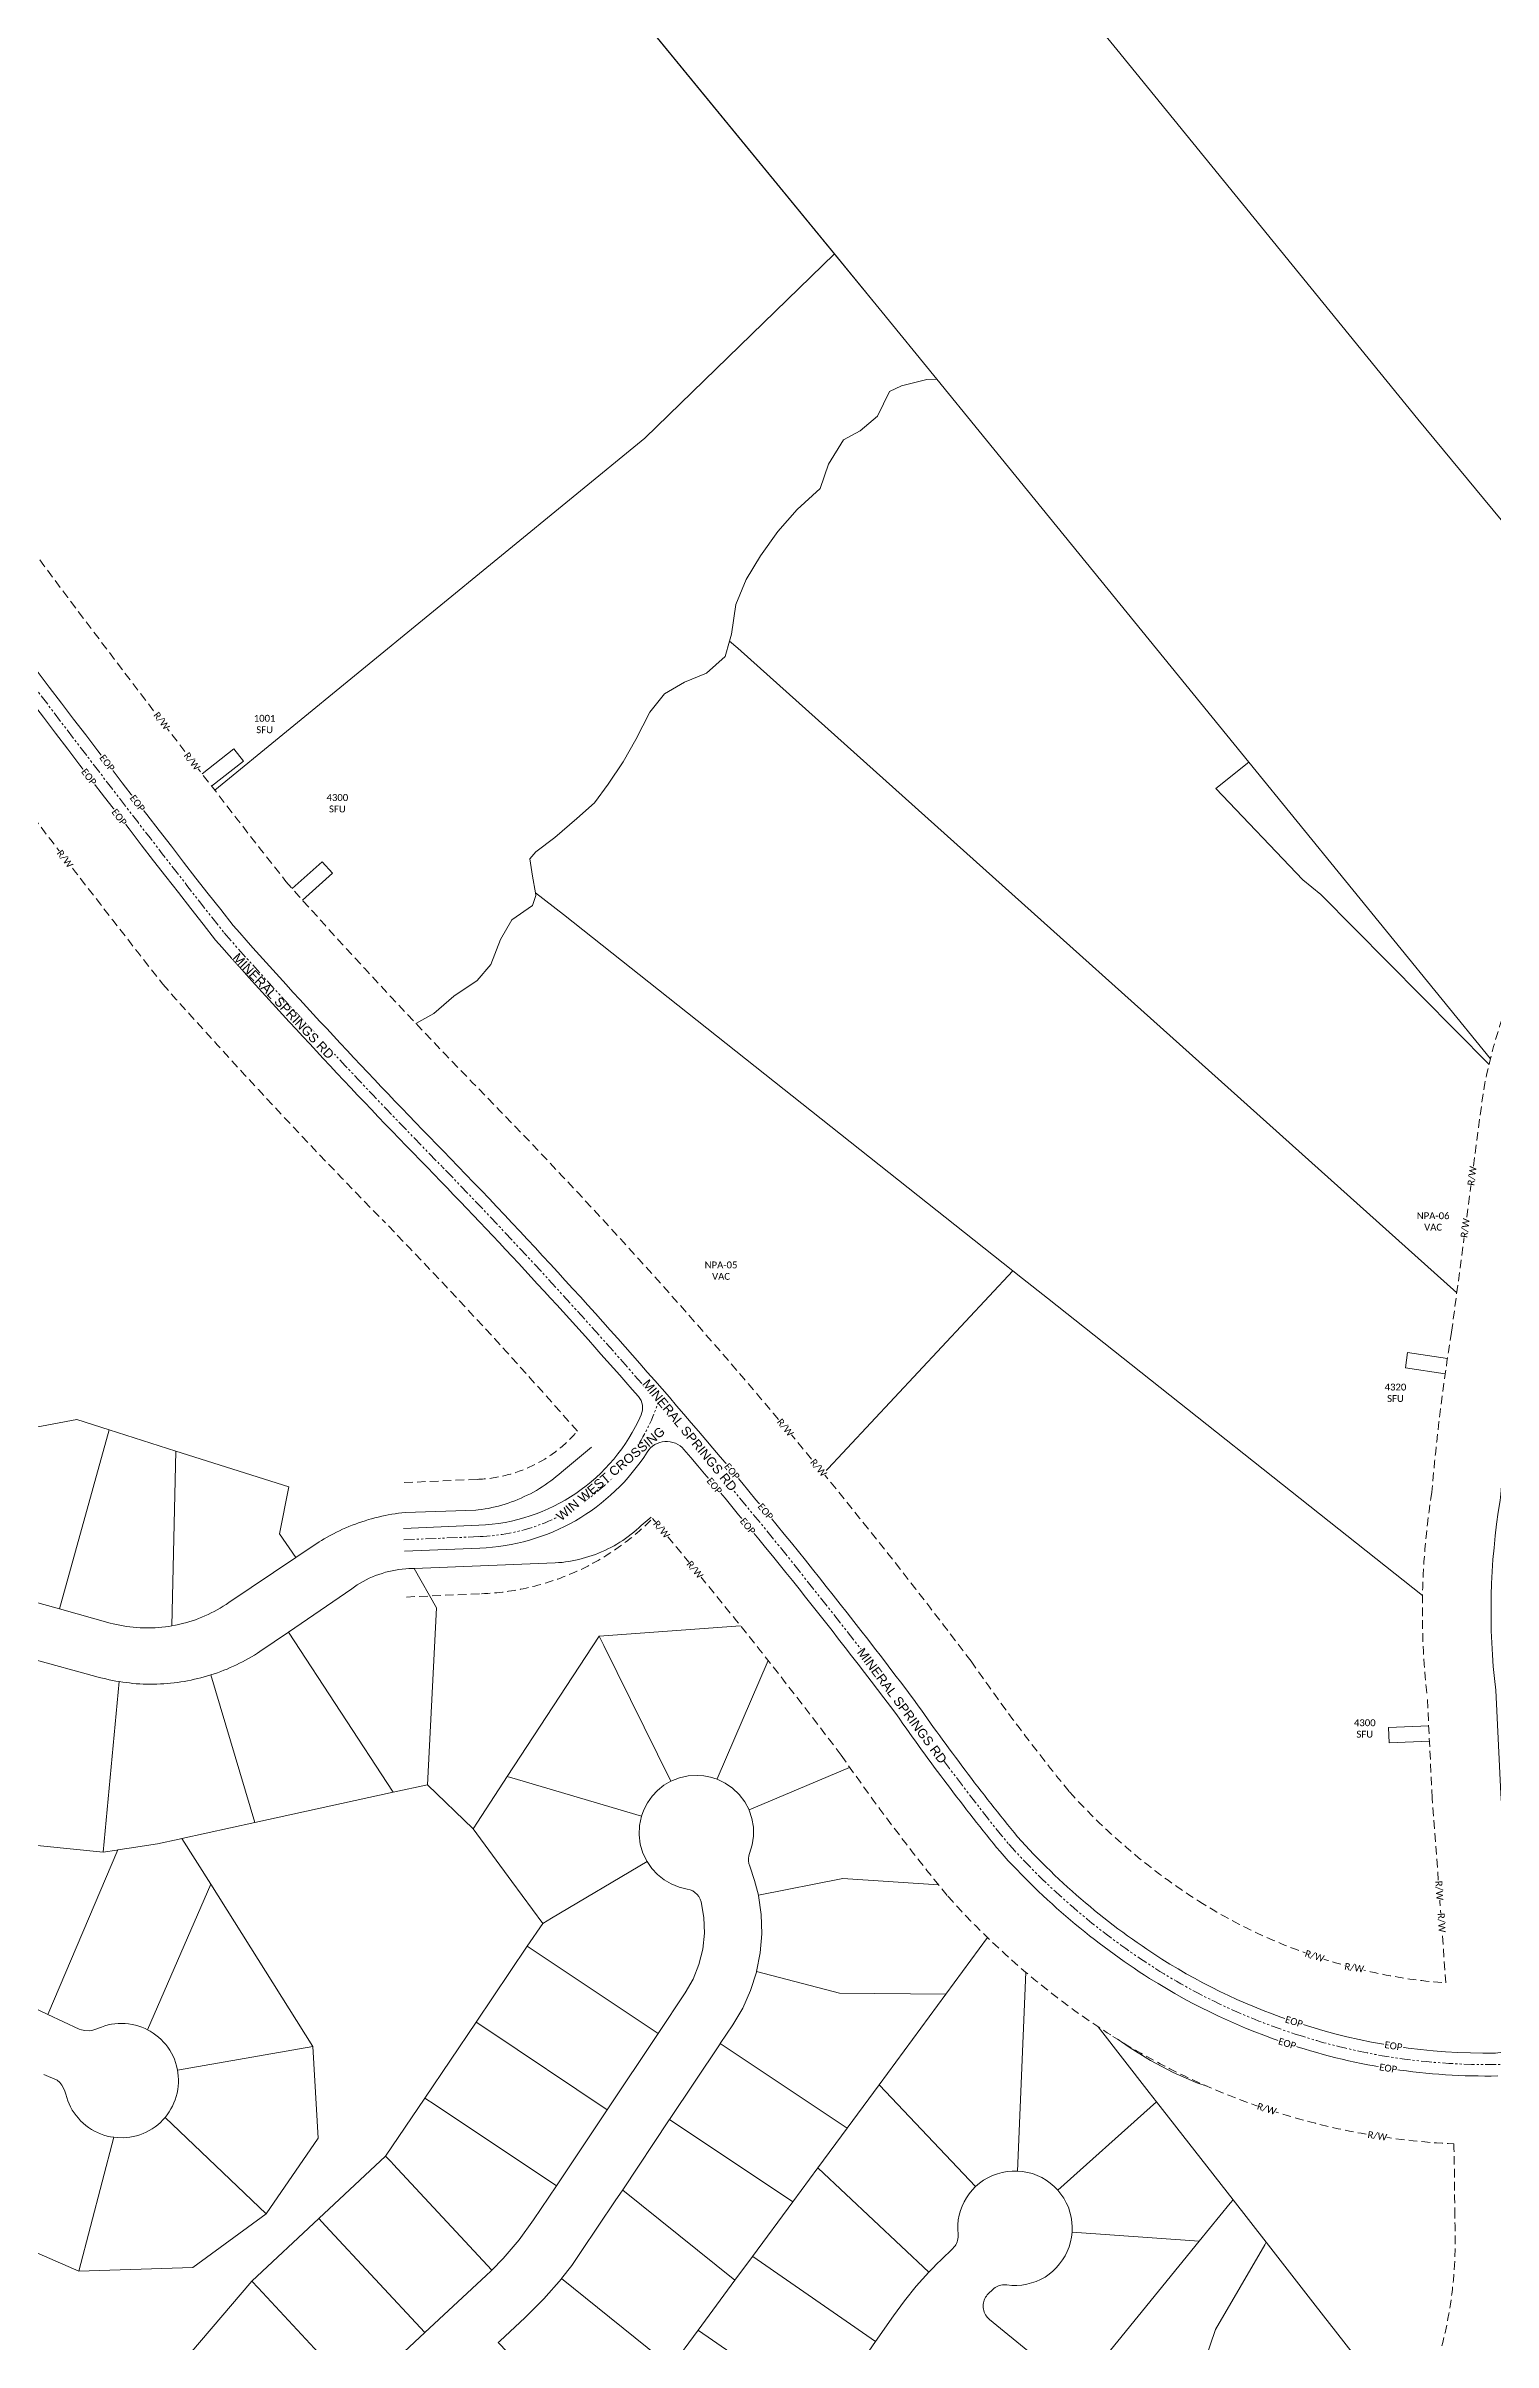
# Model space of a CAD drawing. Header units: inches. Extents: x 2378083 to 2398295, y 1463180 to 1483392.
# Drawn here: x 2388040 to 2389304, y 1470431 to 1472438 of the extents above; entities that cross this region are included whole.
import ezdxf

# ---------------------------------------------------------------- set-up
doc = ezdxf.new("R2010")
doc.units = ezdxf.units.IN
doc.header["$MEASUREMENT"] = 0
doc.linetypes.add('DASHED', pattern=[0.75, 0.5, -0.25])
doc.linetypes.add('PHANTOM2', pattern=[1.25, 0.625, -0.125, 0.125, -0.125, 0.125, -0.125])
for name, color, linetype in [('ADDRESS', 6, 'Continuous'), ('CENTER LINE', 6, 'PHANTOM2'), ('EOP', 6, 'Continuous'), ('LINE LABELS', 7, 'Continuous'), ('sc_greenville', 7, 'Continuous'), ('STREET NAMES', 250, 'Continuous')]:
    doc.layers.add(name, color=color, linetype=linetype)
doc.layers.add('DRIVEWAYS', color=250, linetype='Continuous', lineweight=20)
doc.layers.add('ROW', color=3, linetype='DASHED', lineweight=35)
doc.styles.add('Legend', font='calibri.ttf')
doc.styles.add('PROPOSED', font='calibri.ttf')
doc.styles.get("Standard").update_dxf_attribs({"font": 'arial.ttf'})

msp = doc.modelspace()

# ---------------------------------------------------------------- linework, layer by layer
at = {"layer": 'DRIVEWAYS', "color": 1}
for points in [[(2388184.5, 1471790.9), (2388212.4, 1471812.5), (2388204.1, 1471823.3), (2388176.3, 1471801.6)], [(2388264, 1471691.1), (2388290.2, 1471714.7), (2388281.2, 1471724.8), (2388255, 1471701.3)], [(2389261.9, 1471277.3), (2389227.1, 1471282.5), (2389229.1, 1471295.9), (2389263.9, 1471290.7)], [(2389248.1, 1470956.4), (2389212.9, 1470954.8), (2389212.3, 1470968.4), (2389247.5, 1470969.9)]]:
    msp.add_lwpolyline(points, dxfattribs=at)
at = {"layer": 'EOP', "color": 6, "lineweight": 0}
for points in [[(2385897.1, 1474707, -0.067058), (2386225, 1474648.4, -0.145006), (2386415.1, 1474526.6, -0.064003), (2386507.1, 1474359.3), (2386593.7, 1474139), (2386715.3, 1473803.8), (2386797.8, 1473585.5), (2386835.4, 1473491.7, 0.038953), (2386907.7, 1473358.1, 0.031471), (2386991, 1473242.1), (2387185.9, 1472994), (2387496.3, 1472585.9, -0.013349), (2387849, 1472105.1, 0.009221), (2388188, 1471656.3, 0.012553), (2388378.8, 1471451.6, -0.013085), (2388557.3, 1471257.5, -0.289836), (2388559.7, 1471241.6, -0.288618), (2388418, 1471145.1), (2388352.1, 1471142.3)], [(2387512.2, 1472598, -0.013342), (2387865.3, 1472116.7, 0.009207), (2388203.3, 1471669.1, 0.012528), (2388393.1, 1471465.6, -0.030886), (2388799.1, 1470991.1, 0.019223), (2388888.3, 1470872.9, 0.068341), (2389014.5, 1470766, 0.06316), (2389134.1, 1470710, 0.083594), (2389305.8, 1470683.9, 0.426674), (2389325.4, 1470705.1, 0.00189), (2389324.1, 1470726.2), (2389310.5, 1470910.3), (2389306, 1471000.8, -0.070715), (2389309.9, 1471166.6, -0.019905), (2389326.9, 1471305.1), (2389354.5, 1471514.6, -0.12283), (2389438, 1471696.2, -0.040309), (2389546.7, 1471803.2, -0.016569), (2389776.9, 1472013.1, 0.00686), (2390047.3, 1472253.6, 0.017186), (2390331.1, 1472533, 0.404634)], [(2388353, 1471122.3), (2388418.8, 1471125.1, 0.247173), (2388565, 1471209, -0.505153), (2388597.1, 1471211.2, -0.014745), (2388783, 1470979.3, 0.019234), (2388873.1, 1470859.9, 0.068538), (2389003.8, 1470749.1, 0.063144), (2389127.9, 1470690.9, 0.084415), (2389307.9, 1470663.9, -0.40913)]]:
    msp.add_lwpolyline(points, format="xyb", dxfattribs=at)
at = {"layer": 'ROW', "color": 3, "linetype": 'DASHED', "lineweight": 0, "ltscale": 15}
for points in [[(2384702.9, 1475030.2), (2384818.7, 1474914, 0.092436), (2385087.5, 1474744.3, 0.030019), (2385291.5, 1474672.6, 0.09677), (2385604.1, 1474635.7), (2385742.2, 1474643.3), (2385896.5, 1474646.9, -0.066831), (2386207.5, 1474591, -0.143807), (2386368.1, 1474489.2, -0.063081), (2386451.3, 1474337.3), (2386537.6, 1474117.8), (2386659, 1473783), (2386741.7, 1473564.3), (2386780.1, 1473468.4, 0.039119), (2386857.1, 1473325.9, 0.031256), (2386944.2, 1473204.6), (2387138.4, 1472957.3), (2387448.7, 1472549.3, -0.01337), (2387800.1, 1472070.4, 0.009261), (2388141.9, 1471617.8, 0.012625), (2388335.8, 1471409.8, -0.012462), (2388504, 1471227.2, -0.209885), (2388416.4, 1471185.1), (2388350.4, 1471182.2)], [(2387559.8, 1472634.6, -0.013321), (2387914.3, 1472151.4, 0.009167), (2388249.4, 1471707.5, 0.012454), (2388436.1, 1471507.5, -0.030952), (2388847.8, 1471026.2, 0.019182), (2388933.8, 1470912, 0.067679), (2389046.7, 1470816.6, 0.063219), (2389152.7, 1470767, 0.060718), (2389262.5, 1470745.1), (2389250.6, 1470906.6), (2389246.2, 1470995.8, -0.068927), (2389250.3, 1471174, -0.019441), (2389267.5, 1471313.8), (2389295.2, 1471524, -0.124364), (2389391.9, 1471734.6, -0.040016), (2389506.4, 1471847.8, -0.01644), (2389737.8, 1472058.6, 0.006854), (2390006.7, 1472297.8, 0.016368), (2390274.7, 1472560.7)], [(2388354.7, 1471082.3), (2388420.4, 1471085.2, 0.19128), (2388569.6, 1471150.9, -0.013275), (2388734.4, 1470944.1, 0.01926), (2388827.5, 1470820.9, 0.069071), (2388971.7, 1470698.4, 0.0631), (2389109.3, 1470633.9, 0.067825), (2389269.5, 1470604.5, -0.005761), (2389270.2, 1470541.4, -0.090219), (2389252.9, 1470406.3, -0.04828)]]:
    msp.add_lwpolyline(points, format="xyb", dxfattribs=at)
at = {"layer": 'ROW', "color": 6, "lineweight": 50}
msp.add_circle((2388188.9, 1473286.1), 10106.2, dxfattribs=at)
at = {"layer": 'sc_greenville', "lineweight": 0}
for points in [[(2389301.4, 1471552.4), (2389090.3, 1471811.8), (2388855, 1472100.9), (2388818, 1472146.3), (2388767.7, 1472208), (2388610.8, 1472399.6), (2388291, 1472790.1), (2388351.2, 1472825.9), (2388548.5, 1472956.6), (2388658.7, 1472821.7), (2388975, 1472434.4), (2389238, 1472111.4), (2389477.3, 1471822.3)], [(2389477.3, 1471822.3), (2389238, 1472111.4), (2388975, 1472434.4), (2388658.7, 1472821.7)], [(2387708.1, 1472439), (2388008.5, 1472622.4), (2388112.2, 1472683.9), (2388117.9, 1472687.3), (2388291, 1472790.1), (2388728.5, 1472255.9), (2388563, 1472094.7), (2388187.3, 1471787.3)], [(2388187.3, 1471787.3), (2388563, 1472094.7), (2388728.5, 1472255.9), (2388767.7, 1472208), (2388818, 1472146.3), (2388809.2, 1472146), (2388787, 1472140.6), (2388776.7, 1472135.6), (2388766, 1472113.9), (2388751, 1472101.1), (2388736.5, 1472093.4), (2388723.2, 1472072.1), (2388716, 1472050.9), (2388696, 1472032.6), (2388679.2, 1472013.4), (2388664, 1471992), (2388651.5, 1471971.4), (2388642.5, 1471949.4), (2388638.7, 1471923.6), (2388637, 1471917.6), (2388633.2, 1471904.1), (2388616.7, 1471889.4), (2388597.7, 1471881.5), (2388580.2, 1471871.5), (2388567.2, 1471855.4), (2388555, 1471831.4), (2388544, 1471812.1), (2388531, 1471792.4), (2388519, 1471776.1), (2388503.5, 1471762.5), (2388484.2, 1471745.9), (2388467.7, 1471733.4), (2388462.5, 1471727.4), (2388464.7, 1471712.1), (2388467.3, 1471697.5), (2388467.7, 1471695.1), (2388464.7, 1471686.6), (2388446.8, 1471674), (2388437, 1471656.9), (2388428.5, 1471635), (2388416.5, 1471621), (2388396.2, 1471607.4), (2388378.7, 1471592.1), (2388363, 1471583.5)], [(2389272, 1471348), (2388644.1, 1471911.3), (2388637, 1471917.6), (2388638.7, 1471923.6), (2388642.5, 1471949.4), (2388651.5, 1471971.4), (2388664, 1471992), (2388679.2, 1472013.4), (2388696, 1472032.6), (2388716, 1472050.9), (2388723.2, 1472072.1), (2388736.5, 1472093.4), (2388751, 1472101.1), (2388766, 1472113.9), (2388776.7, 1472135.6), (2388787, 1472140.6), (2388809.2, 1472146), (2388818, 1472146.3), (2388855, 1472100.9), (2389090.3, 1471811.8), (2389061.6, 1471788.7), (2389137.6, 1471709), (2389153.2, 1471696.1), (2389300.2, 1471547.7)], [(2389242.1, 1471083.6), (2388914.5, 1471343.4), (2388892.7, 1471360.6), (2388884.2, 1471367.4), (2388491.8, 1471678.5), (2388467.3, 1471697.5), (2388464.7, 1471712.1), (2388462.5, 1471727.4), (2388467.7, 1471733.4), (2388484.2, 1471745.9), (2388503.5, 1471762.5), (2388519, 1471776.1), (2388531, 1471792.4), (2388544, 1471812.1), (2388555, 1471831.4), (2388567.2, 1471855.4), (2388580.2, 1471871.5), (2388597.7, 1471881.5), (2388616.7, 1471889.4), (2388633.2, 1471904.1), (2388637, 1471917.6), (2388644.1, 1471911.3), (2389272, 1471348)], [(2389300.2, 1471547.7), (2389153.2, 1471696.1), (2389137.6, 1471709), (2389061.6, 1471788.7), (2389090.3, 1471811.8), (2389301.4, 1471552.4)], [(2388363, 1471583.5), (2388378.7, 1471592.1), (2388396.2, 1471607.4), (2388416.5, 1471621), (2388428.5, 1471635), (2388437, 1471656.9), (2388446.8, 1471674), (2388464.7, 1471686.6), (2388467.7, 1471695.1), (2388467.3, 1471697.5), (2388491.8, 1471678.5), (2388884.2, 1471367.4), (2388719, 1471190.1)], [(2388719, 1471190.1), (2388884.2, 1471367.4), (2388892.7, 1471360.6), (2388914.5, 1471343.4), (2389242.1, 1471083.6)], [(2388516.2, 1471213.2), (2388490.1, 1471191.4), (2388487.8, 1471189.4), (2388485.5, 1471187.5), (2388483.2, 1471185.6), (2388480.8, 1471183.8), (2388478.3, 1471182), (2388475.9, 1471180.3), (2388473.4, 1471178.7), (2388470.8, 1471177.1), (2388468.3, 1471175.5), (2388465.7, 1471174), (2388463, 1471172.6), (2388460.3, 1471171.3), (2388457.6, 1471170), (2388454.9, 1471168.7), (2388452.1, 1471167.5), (2388449.4, 1471166.4), (2388446.5, 1471165.4), (2388443.7, 1471164.4), (2388440.9, 1471163.5), (2388438, 1471162.6), (2388435.1, 1471161.8), (2388432.2, 1471161.1), (2388429.3, 1471160.4), (2388426.3, 1471159.8), (2388423.4, 1471159.3), (2388420.4, 1471158.8), (2388417.4, 1471158.4), (2388415.2, 1471158.2), (2388353.8, 1471156.2), (2388350.8, 1471155.9), (2388347.8, 1471155.5), (2388344.9, 1471155.1), (2388341.9, 1471154.6), (2388338.9, 1471154.1), (2388336, 1471153.5), (2388333.1, 1471152.9), (2388330.1, 1471152.2), (2388327.2, 1471151.5), (2388324.3, 1471150.7), (2388321.5, 1471149.9), (2388318.6, 1471149), (2388315.7, 1471148.1), (2388312.9, 1471147.1), (2388310.1, 1471146.1), (2388307.3, 1471145), (2388304.5, 1471143.9), (2388301.7, 1471142.7), (2388299, 1471141.5), (2388296.3, 1471140.2), (2388293.6, 1471138.9), (2388290.9, 1471137.5), (2388288.2, 1471136.1), (2388285.6, 1471134.7), (2388283, 1471133.2), (2388280.4, 1471131.6), (2388278.6, 1471130.5), (2388258.2, 1471116.8), (2388244, 1471137.5), (2388251.9, 1471178.5), (2388153.4, 1471209.8), (2388095.2, 1471228.3), (2388067, 1471237.3), (2388000.4, 1471225)], [(2388646.4, 1471057.2), (2388523, 1471048.2), (2388442.8, 1470925.6), (2388416.7, 1470885.6), (2388412.9, 1470879.8), (2388373.2, 1470918.3), (2388381, 1471073), (2388361.6, 1471107.3), (2388484.6, 1471112.2), (2388487.6, 1471112.4), (2388490.6, 1471112.6), (2388493.5, 1471113), (2388496.5, 1471113.4), (2388499.5, 1471113.9), (2388502.4, 1471114.5), (2388505.3, 1471115.2), (2388508.2, 1471115.9), (2388511.1, 1471116.7), (2388514, 1471117.6), (2388516.8, 1471118.5), (2388519.7, 1471119.6), (2388522.5, 1471120.6), (2388525.2, 1471121.8), (2388528, 1471123), (2388530.7, 1471124.3), (2388533.3, 1471125.7), (2388536, 1471127.1), (2388538.6, 1471128.6), (2388541.1, 1471130.2), (2388543.6, 1471131.8), (2388546.1, 1471133.5), (2388548.5, 1471135.3), (2388550.9, 1471137.1), (2388553.3, 1471139), (2388555.6, 1471140.9), (2388557.8, 1471142.9), (2388559.7, 1471144.7), (2388568.4, 1471152.2)], [(2388670.5, 1471026.9), (2388626.1, 1470923.5), (2388626, 1470923.2), (2388620.3, 1470925), (2388614.5, 1470926.1), (2388608.6, 1470926.5), (2388600.8, 1470926), (2388593.1, 1470924.3), (2388585.7, 1470921.4), (2388527.1, 1471040.1), (2388523, 1471048.2), (2388646.4, 1471057.2)], [(2388741.8, 1470933.5), (2388653.9, 1470896.3), (2388650.2, 1470903.3), (2388645.4, 1470909.7), (2388639.6, 1470915.2), (2388633.1, 1470919.7), (2388626, 1470923.2), (2388626.1, 1470923.5), (2388670.5, 1471026.9)], [(2388819.4, 1470830.8), (2388735.7, 1470836.5), (2388662.1, 1470821.8), (2388658.8, 1470834.7), (2388654.5, 1470847.3), (2388653.8, 1470849.4), (2388653.4, 1470851.7), (2388653.4, 1470853.9), (2388653.8, 1470856.1), (2388654.4, 1470858.3), (2388656.7, 1470865.7), (2388657.8, 1470873.3), (2388657.7, 1470881.1), (2388656.4, 1470888.7), (2388653.9, 1470896), (2388653.9, 1470896.3), (2388741.8, 1470933.5)], [(2387987.7, 1470528.6), (2388068.6, 1470493.3), (2388168.2, 1470496.4), (2388232.3, 1470543.3), (2388277.7, 1470609.4), (2388272.9, 1470689.7), (2388183.9, 1470831.4), (2388158.7, 1470871.4), (2388222.4, 1470885.3), (2388343, 1470911.7), (2388373.2, 1470918.3), (2388412.9, 1470879.8), (2388412.9, 1470879.8), (2388446.7, 1470833.8), (2388473.7, 1470797.1), (2388460.2, 1470777.2), (2388415.5, 1470710.9), (2388370.7, 1470644.6), (2388336.5, 1470593.9), (2388278.1, 1470539.3), (2388219.6, 1470484.7), (2388148.6, 1470401.3)], [(2388312.2, 1470385.1), (2388370.8, 1470439.6), (2388424.4, 1470489.4), (2388428.8, 1470493.7), (2388429.3, 1470494.1), (2388439.3, 1470504.4), (2388453.2, 1470520.7), (2388465.8, 1470538.1), (2388485.7, 1470567.9), (2388530.1, 1470634.4), (2388574.5, 1470700.9), (2388598.2, 1470736.4), (2388605.1, 1470748.4), (2388610.2, 1470761.3), (2388613.5, 1470774.7), (2388615, 1470788.5), (2388614.5, 1470802.3), (2388612.1, 1470816), (2388611.3, 1470818.4), (2388610.1, 1470820.6), (2388608.6, 1470822.5), (2388606.7, 1470824.2), (2388604.7, 1470825.6), (2388602.4, 1470826.6), (2388599.9, 1470827.2), (2388592.8, 1470828.9), (2388586, 1470831.6), (2388579.7, 1470835.2), (2388574, 1470839.8), (2388569, 1470845.1), (2388564.9, 1470851.1), (2388561.3, 1470858.5), (2388558.9, 1470866.4), (2388557.9, 1470874.5), (2388558.3, 1470882.7), (2388560, 1470890.8), (2388562, 1470896.3), (2388565.2, 1470902.6), (2388569.3, 1470908.3), (2388574.1, 1470913.4), (2388579.6, 1470917.8), (2388585.7, 1470921.4), (2388593.1, 1470924.3), (2388600.8, 1470926), (2388608.6, 1470926.5), (2388614.5, 1470926.1), (2388620.3, 1470925), (2388626, 1470923.2), (2388626, 1470923.2), (2388633.1, 1470919.7), (2388639.6, 1470915.2), (2388645.4, 1470909.7), (2388650.2, 1470903.3), (2388653.9, 1470896.3), (2388653.9, 1470896), (2388656.4, 1470888.7), (2388657.7, 1470881.1), (2388657.8, 1470873.3), (2388656.7, 1470865.7), (2388654.4, 1470858.3), (2388653.8, 1470856.1), (2388653.4, 1470853.9), (2388653.4, 1470851.7), (2388653.8, 1470849.4), (2388654.5, 1470847.3), (2388658.8, 1470834.7), (2388662.1, 1470821.8), (2388662.1, 1470821.4), (2388664.5, 1470804.9), (2388665, 1470788.1), (2388663.6, 1470771.4), (2388660.4, 1470755), (2388660.3, 1470754.6), (2388655.3, 1470738.6), (2388648.4, 1470723.2), (2388639.8, 1470708.6), (2388628.8, 1470692.2), (2388628.7, 1470691.9), (2388584.4, 1470625.7), (2388584.3, 1470625.4), (2388543.6, 1470564.4), (2388537.1, 1470554.7), (2388507.4, 1470510.4), (2388499.1, 1470498.4), (2388490.1, 1470486.9), (2388490, 1470486.6), (2388474.8, 1470469.2), (2388458.5, 1470452.8), (2388436.3, 1470432.2), (2388434.8, 1470430.9)], [(2387985.8, 1470869.9), (2388089.9, 1470859.4), (2388101.7, 1470861.2), (2388102.7, 1470861.3), (2388041.6, 1470717.6), (2388018.6, 1470728.5)], [(2388862.2, 1470784.7), (2388825.8, 1470735.2), (2388733, 1470736.3), (2388660.4, 1470755), (2388663.6, 1470771.4), (2388665, 1470788.1), (2388664.5, 1470804.9), (2388662.1, 1470821.4), (2388662.1, 1470821.8), (2388735.7, 1470836.5), (2388819.4, 1470830.8)], [(2388895.6, 1470754.4), (2388888.3, 1470580.8), (2388883.8, 1470580.8), (2388879.4, 1470580.4), (2388875.1, 1470579.6), (2388870.8, 1470578.4), (2388866.6, 1470576.9), (2388862.6, 1470574.9), (2388858.8, 1470572.7), (2388855.2, 1470570.1), (2388851.8, 1470567.2), (2388767.8, 1470655.9), (2388767.5, 1470656.2), (2388825.8, 1470735.2), (2388862.2, 1470784.7)], [(2388958.9, 1470706.7), (2389003.5, 1470649.5), (2389009.9, 1470641.3), (2389004.2, 1470636.2), (2388923.5, 1470564.2), (2388920.4, 1470567.3), (2388917, 1470570.2), (2388913.4, 1470572.8), (2388909.6, 1470575.1), (2388905.5, 1470577), (2388901.4, 1470578.5), (2388897.1, 1470579.6), (2388892.7, 1470580.4), (2388888.3, 1470580.8), (2388895.6, 1470754.4)], [(2389234.5, 1470353.1), (2389193.2, 1470406.1), (2389148.3, 1470463.7), (2389105.6, 1470518.6), (2389076.6, 1470555.7), (2389009.9, 1470641.3), (2389003.5, 1470649.5), (2388958.9, 1470706.7)], [(2389053.9, 1470654.8), (2389045.1, 1470657.9), (2389024.4, 1470666.9), (2389004.5, 1470677.4), (2388986.7, 1470688.3), (2388978.2, 1470694.4)], [(2388978.2, 1470694.4), (2388986.7, 1470688.3), (2389004.5, 1470677.4), (2389024.4, 1470666.9), (2389045.1, 1470657.9), (2389053.9, 1470654.8)], [(2388038.1, 1470665), (2388049.7, 1470660.3), (2388051.9, 1470658.2), (2388053.7, 1470655.9), (2388055.3, 1470653.3), (2388056.5, 1470650.6), (2388057.2, 1470648), (2388058, 1470645.1), (2388059, 1470642.2), (2388060.1, 1470639.5), (2388061.4, 1470636.8), (2388062.9, 1470634.1), (2388064.5, 1470631.6), (2388066.3, 1470629.2), (2388068.2, 1470626.9), (2388070.2, 1470624.7), (2388072.4, 1470622.6), (2388074.7, 1470620.7), (2388077.1, 1470618.9), (2388079.6, 1470617.2), (2388082.2, 1470615.7), (2388084.9, 1470614.4), (2388087.6, 1470613.2), (2388090.5, 1470612.2), (2388093.3, 1470611.4), (2388096.3, 1470610.7), (2388099.2, 1470610.3), (2388099.2, 1470610.3), (2388068.6, 1470493.3), (2387987.7, 1470528.6)], [(2388719, 1470366), (2388764.5, 1470431.8), (2388780.1, 1470454.3), (2388789.7, 1470467.5), (2388800, 1470480.2), (2388810.9, 1470492.4), (2388814.4, 1470496), (2388818, 1470499.6), (2388821.6, 1470503.2), (2388832, 1470513.2), (2388832.9, 1470514.2), (2388833.8, 1470515.3), (2388834.5, 1470516.4), (2388835.1, 1470517.6), (2388835.7, 1470518.9), (2388836.1, 1470520.2), (2388836.4, 1470521.5), (2388836.5, 1470522.9), (2388836.6, 1470524.2), (2388836.5, 1470525.6), (2388836.2, 1470529.8), (2388836.3, 1470533.9), (2388836.7, 1470538.1), (2388837.5, 1470542.2), (2388838.6, 1470546.2), (2388840.1, 1470550.1), (2388841.8, 1470553.9), (2388843.9, 1470557.5), (2388846.3, 1470560.9), (2388848.9, 1470564.2), (2388851.8, 1470567.2), (2388855.2, 1470570.1), (2388858.8, 1470572.7), (2388862.6, 1470574.9), (2388866.6, 1470576.9), (2388870.8, 1470578.4), (2388875.1, 1470579.6), (2388879.4, 1470580.4), (2388883.8, 1470580.8), (2388888.3, 1470580.8), (2388892.7, 1470580.4), (2388897.1, 1470579.6), (2388901.4, 1470578.5), (2388905.5, 1470577), (2388909.6, 1470575.1), (2388913.4, 1470572.8), (2388917, 1470570.2), (2388920.4, 1470567.3), (2388923.5, 1470564.2), (2388923.5, 1470564.2), (2388926.3, 1470560.7), (2388928.8, 1470557), (2388931, 1470553.1), (2388932.8, 1470549.1), (2388934.2, 1470544.9), (2388935.2, 1470540.6), (2388935.9, 1470536.2), (2388936.2, 1470531.7), (2388936.1, 1470527.3), (2388935.6, 1470523), (2388934.7, 1470518.8), (2388933.5, 1470514.7), (2388931.9, 1470510.6), (2388930, 1470506.8), (2388927.8, 1470503.1), (2388925.2, 1470499.6), (2388922.4, 1470496.4), (2388919.3, 1470493.4), (2388915.9, 1470490.7), (2388912.4, 1470488.2), (2388908.6, 1470486.1), (2388904.6, 1470484.4), (2388900.6, 1470483), (2388896.4, 1470481.9), (2388892.1, 1470481.2), (2388887.8, 1470480.9), (2388883.5, 1470480.9), (2388879.2, 1470481.3), (2388877.9, 1470481.5), (2388876.5, 1470481.5), (2388875.2, 1470481.4), (2388873.8, 1470481.1), (2388872.5, 1470480.8), (2388871.2, 1470480.3), (2388870, 1470479.7), (2388868.8, 1470479), (2388867.7, 1470478.2), (2388866.7, 1470477.3), (2388862.9, 1470473.6), (2388862, 1470472.7), (2388861.2, 1470471.6), (2388860.5, 1470470.5), (2388859.8, 1470469.3), (2388859.3, 1470468.1), (2388858.9, 1470466.8), (2388858.6, 1470465.5), (2388858.4, 1470464.2), (2388858.4, 1470462.9), (2388858.4, 1470461.5), (2388858.6, 1470460.2), (2388858.9, 1470458.9), (2388859.3, 1470457.6), (2388859.8, 1470456.4), (2388860.4, 1470455.2), (2388861.2, 1470454.1), (2388862, 1470453.1), (2388862.9, 1470452.1), (2388863.9, 1470451.2), (2388940.4, 1470388.5)], [(2388940.4, 1470388.5), (2389047.1, 1470519.4), (2389074.1, 1470552.6), (2389076.6, 1470555.7), (2389105.6, 1470518.6), (2389105.6, 1470518.6), (2389104.3, 1470516.4), (2389061.2, 1470442.3), (2389029.5, 1470349.2)]]:
    msp.add_lwpolyline(points, dxfattribs=at)
for points in [[(2388095.2, 1471228.3), (2388051.8, 1471071.9), (2387965.2, 1471096), (2388000.4, 1471225), (2388067, 1471237.3), (2388095.2, 1471228.3)], [(2388153.4, 1471209.8), (2388149.9, 1471057.2), (2388147.1, 1471056.7), (2388144.2, 1471056.3), (2388141.2, 1471056), (2388138.2, 1471055.7), (2388135.2, 1471055.5), (2388132.2, 1471055.4), (2388129.2, 1471055.3), (2388125.2, 1471055.4), (2388122.2, 1471055.5), (2388119.2, 1471055.6), (2388116.2, 1471055.9), (2388113.2, 1471056.2), (2388110.3, 1471056.6), (2388107.3, 1471057.1), (2388104.3, 1471057.6), (2388101.4, 1471058.2), (2388098.5, 1471058.9), (2388095.9, 1471059.6), (2388051.8, 1471071.9), (2388095.2, 1471228.3), (2388153.4, 1471209.8)], [(2388258.2, 1471116.8), (2388199.7, 1471077.5), (2388197.2, 1471075.8), (2388194.7, 1471074.2), (2388192.1, 1471072.7), (2388189.5, 1471071.2), (2388186.8, 1471069.8), (2388184.2, 1471068.4), (2388181.5, 1471067.1), (2388178.7, 1471065.9), (2388176, 1471064.7), (2388173.2, 1471063.6), (2388170.4, 1471062.5), (2388167.5, 1471061.6), (2388164.7, 1471060.7), (2388161.8, 1471059.8), (2388158.9, 1471059.1), (2388156, 1471058.4), (2388153, 1471057.8), (2388149.9, 1471057.2), (2388153.4, 1471209.8), (2388251.9, 1471178.5), (2388244, 1471137.5), (2388258.2, 1471116.8)], [(2388373.2, 1470918.3), (2388343, 1470911.7), (2388251.7, 1471051.7), (2388306.9, 1471089.5), (2388309.3, 1471091.2), (2388311.8, 1471092.9), (2388314.4, 1471094.5), (2388317, 1471096), (2388319.6, 1471097.4), (2388322.3, 1471098.7), (2388325, 1471099.9), (2388327.8, 1471101), (2388330.6, 1471102.1), (2388333.5, 1471103), (2388336.4, 1471103.9), (2388339.3, 1471104.7), (2388342.2, 1471105.3), (2388345.1, 1471105.9), (2388348.1, 1471106.3), (2388351.1, 1471106.7), (2388354.1, 1471107), (2388356.9, 1471107.1), (2388361.6, 1471107.3), (2388381, 1471073), (2388373.2, 1470918.3)], [(2388343, 1470911.7), (2388222.4, 1470885.3), (2388184, 1471014.3), (2388186.8, 1471015.2), (2388189.7, 1471016.2), (2388192.5, 1471017.2), (2388195.3, 1471018.3), (2388198.1, 1471019.4), (2388200.8, 1471020.6), (2388203.6, 1471021.8), (2388206.3, 1471023.1), (2388209, 1471024.4), (2388211.6, 1471025.7), (2388214.3, 1471027.1), (2388216.9, 1471028.6), (2388219.5, 1471030.1), (2388222.1, 1471031.6), (2388224.6, 1471033.2), (2388226.7, 1471034.6), (2388251.7, 1471051.7), (2388343, 1470911.7)], [(2388585.7, 1470921.4), (2388579.6, 1470917.8), (2388574.1, 1470913.4), (2388569.3, 1470908.3), (2388565.2, 1470902.6), (2388562, 1470896.3), (2388560, 1470890.8), (2388451.6, 1470922.9), (2388442.8, 1470925.6), (2388523, 1471048.2), (2388527.1, 1471040.1), (2388585.7, 1470921.4)], [(2388103.9, 1471008.4), (2388089.9, 1470859.4), (2387985.8, 1470869.9), (2388028.5, 1471027.9), (2388083.4, 1471012.9), (2388086.3, 1471012.1), (2388089.2, 1471011.4), (2388092.1, 1471010.7), (2388095.1, 1471010), (2388098, 1471009.4), (2388101, 1471008.9), (2388103.9, 1471008.4)], [(2388222.4, 1470885.3), (2388158.7, 1470871.4), (2388156.3, 1470870.8), (2388137.2, 1470866.7), (2388112.6, 1470862.9), (2388102.7, 1470861.3), (2388101.7, 1470861.2), (2388089.9, 1470859.4), (2388103.9, 1471008.4), (2388106.9, 1471007.9), (2388109.9, 1471007.5), (2388112.8, 1471007.2), (2388115.8, 1471006.9), (2388118.8, 1471006.6), (2388121.8, 1471006.4), (2388124.8, 1471006.3), (2388127.8, 1471006.2), (2388130.8, 1471006.2), (2388133.8, 1471006.2), (2388136.8, 1471006.2), (2388139.8, 1471006.4), (2388142.8, 1471006.5), (2388145.8, 1471006.8), (2388148.8, 1471007), (2388151.8, 1471007.4), (2388154.7, 1471007.7), (2388157.7, 1471008.2), (2388160.7, 1471008.6), (2388163.6, 1471009.2), (2388166.6, 1471009.7), (2388169.5, 1471010.4), (2388172.4, 1471011.1), (2388175.3, 1471011.8), (2388178.2, 1471012.6), (2388181.1, 1471013.4), (2388184, 1471014.3), (2388222.4, 1470885.3)], [(2388560, 1470890.8), (2388558.3, 1470882.7), (2388557.9, 1470874.5), (2388558.9, 1470866.4), (2388561.3, 1470858.5), (2388564.9, 1470851.1), (2388481.5, 1470801.8), (2388473.7, 1470797.1), (2388446.7, 1470833.8), (2388412.9, 1470879.8), (2388416.7, 1470885.6), (2388442.8, 1470925.6), (2388451.6, 1470922.9), (2388560, 1470890.8)], [(2388183.9, 1470831.4), (2388128.6, 1470704.2), (2388126.5, 1470705.2), (2388123.7, 1470706.4), (2388120.9, 1470707.4), (2388118, 1470708.2), (2388115.1, 1470708.8), (2388112.1, 1470709.3), (2388109.1, 1470709.6), (2388106.1, 1470709.7), (2388103.1, 1470709.6), (2388100.1, 1470709.4), (2388097.2, 1470709), (2388094.2, 1470708.4), (2388091.3, 1470707.6), (2388088.5, 1470706.6), (2388085.7, 1470705.5), (2388083.6, 1470704.6), (2388080.7, 1470703.8), (2388077.8, 1470703.4), (2388073.8, 1470703.5), (2388070.8, 1470704.1), (2388068.8, 1470704.8), (2388041.6, 1470717.6), (2388102.7, 1470861.3), (2388112.6, 1470862.9), (2388137.2, 1470866.7), (2388156.3, 1470870.8), (2388158.7, 1470871.4), (2388183.9, 1470831.4)], [(2388574.5, 1470700.9), (2388469.7, 1470770.9), (2388460.2, 1470777.2), (2388473.7, 1470797.1), (2388481.5, 1470801.8), (2388564.9, 1470851.1), (2388569, 1470845.1), (2388574, 1470839.8), (2388579.7, 1470835.2), (2388586, 1470831.6), (2388592.8, 1470828.9), (2388599.9, 1470827.2), (2388602.4, 1470826.6), (2388604.7, 1470825.6), (2388606.7, 1470824.2), (2388608.6, 1470822.5), (2388610.1, 1470820.6), (2388611.3, 1470818.4), (2388612.1, 1470816), (2388614.5, 1470802.3), (2388615, 1470788.5), (2388613.5, 1470774.7), (2388610.2, 1470761.3), (2388605.1, 1470748.4), (2388598.2, 1470736.4), (2388574.5, 1470700.9)], [(2388272.9, 1470689.7), (2388154.8, 1470669), (2388154, 1470672.7), (2388153.1, 1470675.5), (2388152.1, 1470678.4), (2388150.9, 1470681.1), (2388149.5, 1470683.8), (2388148, 1470686.4), (2388146.3, 1470688.9), (2388144.5, 1470691.2), (2388142.5, 1470693.5), (2388140.4, 1470695.7), (2388138.2, 1470697.7), (2388135.9, 1470699.6), (2388133.5, 1470701.3), (2388130.9, 1470702.9), (2388128.6, 1470704.2), (2388183.9, 1470831.4), (2388272.9, 1470689.7)], [(2388574.5, 1470700.9), (2388530.1, 1470634.4), (2388424.8, 1470704.7), (2388415.5, 1470710.9), (2388460.2, 1470777.2), (2388469.7, 1470770.9), (2388574.5, 1470700.9)], [(2388825.8, 1470735.2), (2388767.5, 1470656.2), (2388739.6, 1470618.2), (2388628.8, 1470692.2), (2388639.8, 1470708.6), (2388648.4, 1470723.2), (2388655.3, 1470738.6), (2388660.3, 1470754.6), (2388660.4, 1470755), (2388733, 1470736.3), (2388825.8, 1470735.2)], [(2388530.1, 1470634.4), (2388485.7, 1470567.9), (2388379.8, 1470638.5), (2388370.7, 1470644.6), (2388415.5, 1470710.9), (2388424.8, 1470704.7), (2388530.1, 1470634.4)], [(2388739.6, 1470618.2), (2388714.1, 1470583.6), (2388692.1, 1470553.8), (2388584.4, 1470625.7), (2388628.7, 1470691.9), (2388628.8, 1470692.2), (2388739.6, 1470618.2)], [(2388232.3, 1470543.3), (2388143.9, 1470627.6), (2388145.8, 1470630), (2388147.5, 1470632.4), (2388149.1, 1470635), (2388150.5, 1470637.6), (2388151.7, 1470640.3), (2388152.8, 1470643.1), (2388153.7, 1470646), (2388154.5, 1470648.9), (2388155, 1470651.9), (2388155.4, 1470654.8), (2388155.6, 1470657.8), (2388155.6, 1470660.8), (2388155.5, 1470663.8), (2388155.2, 1470666.8), (2388154.8, 1470669), (2388272.9, 1470689.7), (2388277.7, 1470609.4), (2388232.3, 1470543.3)], [(2388851.8, 1470567.2), (2388848.9, 1470564.2), (2388846.3, 1470560.9), (2388843.9, 1470557.5), (2388841.8, 1470553.9), (2388840.1, 1470550.1), (2388838.6, 1470546.2), (2388837.5, 1470542.2), (2388836.7, 1470538.1), (2388836.3, 1470533.9), (2388836.2, 1470529.8), (2388836.5, 1470525.6), (2388836.6, 1470524.2), (2388836.5, 1470522.9), (2388836.4, 1470521.5), (2388836.1, 1470520.2), (2388835.7, 1470518.9), (2388835.1, 1470517.6), (2388834.5, 1470516.4), (2388833.8, 1470515.3), (2388832.9, 1470514.2), (2388832, 1470513.2), (2388821.6, 1470503.2), (2388818, 1470499.6), (2388814.4, 1470496), (2388810.9, 1470492.4), (2388714.3, 1470583.4), (2388714.1, 1470583.6), (2388739.6, 1470618.2), (2388767.5, 1470656.2), (2388767.8, 1470655.9), (2388851.8, 1470567.2)], [(2388485.7, 1470567.9), (2388465.8, 1470538.1), (2388453.2, 1470520.7), (2388439.3, 1470504.4), (2388429.3, 1470494.1), (2388343.2, 1470586.8), (2388341.6, 1470588.4), (2388336.5, 1470593.9), (2388370.7, 1470644.6), (2388379.8, 1470638.5), (2388485.7, 1470567.9)], [(2389076.6, 1470555.7), (2389074.1, 1470552.6), (2389047.1, 1470519.4), (2388936.1, 1470527.3), (2388936.2, 1470531.7), (2388935.9, 1470536.2), (2388935.2, 1470540.6), (2388934.2, 1470544.9), (2388932.8, 1470549.1), (2388931, 1470553.1), (2388928.8, 1470557), (2388926.3, 1470560.7), (2388923.5, 1470564.2), (2389004.2, 1470636.2), (2389009.9, 1470641.3), (2389076.6, 1470555.7)], [(2388232.3, 1470543.3), (2388168.2, 1470496.4), (2388068.6, 1470493.3), (2388099.2, 1470610.3), (2388102.2, 1470610), (2388107.2, 1470609.9), (2388110.2, 1470610), (2388113.2, 1470610.4), (2388116.1, 1470610.9), (2388119, 1470611.6), (2388121.9, 1470612.5), (2388124.7, 1470613.6), (2388127.5, 1470614.8), (2388130.1, 1470616.2), (2388132.7, 1470617.7), (2388135.2, 1470619.4), (2388137.5, 1470621.3), (2388139.8, 1470623.3), (2388141.9, 1470625.4), (2388143.9, 1470627.6), (2388232.3, 1470543.3)], [(2388692.1, 1470553.8), (2388657, 1470506.2), (2388641.6, 1470485.3), (2388543.8, 1470564.2), (2388543.6, 1470564.4), (2388584.3, 1470625.4), (2388584.4, 1470625.7), (2388692.1, 1470553.8)], [(2388429.3, 1470494.1), (2388428.8, 1470493.7), (2388424.4, 1470489.4), (2388370.8, 1470439.6), (2388284, 1470532.9), (2388278.1, 1470539.3), (2388336.5, 1470593.9), (2388341.6, 1470588.4), (2388343.2, 1470586.8), (2388429.3, 1470494.1)], [(2388810.9, 1470492.4), (2388800, 1470480.2), (2388789.7, 1470467.5), (2388780.1, 1470454.3), (2388764.5, 1470431.8), (2388657.3, 1470506), (2388657, 1470506.2), (2388692.1, 1470553.8), (2388714.1, 1470583.6), (2388714.3, 1470583.4), (2388810.9, 1470492.4)], [(2388641.6, 1470485.3), (2388609.6, 1470441.7), (2388585.9, 1470409.6), (2388490.1, 1470486.9), (2388499.1, 1470498.4), (2388507.4, 1470510.4), (2388537.1, 1470554.7), (2388543.6, 1470564.4), (2388543.8, 1470564.2), (2388641.6, 1470485.3)], [(2388370.8, 1470439.6), (2388312.2, 1470385.1), (2388225.3, 1470478.6), (2388219.6, 1470484.7), (2388278.1, 1470539.3), (2388284, 1470532.9), (2388370.8, 1470439.6)], [(2389047.1, 1470519.4), (2388940.4, 1470388.5), (2388863.9, 1470451.2), (2388862.9, 1470452.1), (2388862, 1470453.1), (2388861.2, 1470454.1), (2388860.4, 1470455.2), (2388859.8, 1470456.4), (2388859.3, 1470457.6), (2388858.9, 1470458.9), (2388858.6, 1470460.2), (2388858.4, 1470461.5), (2388858.4, 1470462.9), (2388858.4, 1470464.2), (2388858.6, 1470465.5), (2388858.9, 1470466.8), (2388859.3, 1470468.1), (2388859.8, 1470469.3), (2388860.5, 1470470.5), (2388861.2, 1470471.6), (2388862, 1470472.7), (2388862.9, 1470473.6), (2388866.7, 1470477.3), (2388867.7, 1470478.2), (2388868.8, 1470479), (2388870, 1470479.7), (2388871.2, 1470480.3), (2388872.5, 1470480.8), (2388873.8, 1470481.1), (2388875.2, 1470481.4), (2388876.5, 1470481.5), (2388877.9, 1470481.5), (2388879.2, 1470481.3), (2388883.5, 1470480.9), (2388887.8, 1470480.9), (2388892.1, 1470481.2), (2388896.4, 1470481.9), (2388900.6, 1470483), (2388904.6, 1470484.4), (2388908.6, 1470486.1), (2388912.4, 1470488.2), (2388915.9, 1470490.7), (2388919.3, 1470493.4), (2388922.4, 1470496.4), (2388925.2, 1470499.6), (2388927.8, 1470503.1), (2388930, 1470506.8), (2388931.9, 1470510.6), (2388933.5, 1470514.7), (2388934.7, 1470518.8), (2388935.6, 1470523), (2388936.1, 1470527.3), (2389047.1, 1470519.4)], [(2389193.2, 1470406.1), (2389096.5, 1470336.9), (2389093.7, 1470340.3), (2389090.6, 1470343.5), (2389087.3, 1470346.4), (2389083.7, 1470348.9), (2389079.9, 1470351.2), (2389075.9, 1470353.1), (2389071.8, 1470354.6), (2389067.6, 1470355.8), (2389063.2, 1470356.6), (2389058.8, 1470357), (2389054.4, 1470357), (2389050, 1470356.6), (2389045.7, 1470355.9), (2389041.4, 1470354.8), (2389037.3, 1470353.3), (2389033.3, 1470351.4), (2389029.5, 1470349.2), (2389061.2, 1470442.3), (2389104.3, 1470516.4), (2389105.6, 1470518.6), (2389148.3, 1470463.7), (2389193.2, 1470406.1)], [(2388764.5, 1470431.8), (2388719, 1470366), (2388609.8, 1470441.6), (2388609.6, 1470441.7), (2388641.6, 1470485.3), (2388657, 1470506.2), (2388657.3, 1470506), (2388764.5, 1470431.8)], [(2388312.2, 1470385.1), (2388288, 1470362.7), (2388277.4, 1470351.8), (2388268, 1470339.8), (2388262.4, 1470331.4), (2388156.2, 1470396.7), (2388148.6, 1470401.3), (2388219.6, 1470484.7), (2388225.3, 1470478.6), (2388312.2, 1470385.1)], [(2388585.9, 1470409.6), (2388562.1, 1470377.3), (2388547.3, 1470357.2), (2388525.7, 1470336.8), (2388434.8, 1470430.9), (2388436.3, 1470432.2), (2388458.5, 1470452.8), (2388474.8, 1470469.2), (2388490, 1470486.6), (2388490.1, 1470486.9), (2388585.9, 1470409.6)], [(2388719, 1470366), (2388673.5, 1470300.2), (2388562.3, 1470377.1), (2388562.1, 1470377.3), (2388585.9, 1470409.6), (2388609.6, 1470441.7), (2388609.8, 1470441.6), (2388719, 1470366)]]:
    msp.add_lwpolyline(points, close=True, dxfattribs=at)

# ---------------------------------------------------------------- texts
at = {"layer": 'ADDRESS', "color": 4, "lineweight": 50, "char_height": 6, "width": 9.954, "attachment_point": 7, "style": 'PROPOSED'}
for s, insert in [('\\pxqc;1001\\PSFU', (2388225.9, 1471837)), ('\\pxqc;4300\\PSFU', (2388289.4, 1471767.8)), ('\\pxqc;NPA-06\\PVAC', (2389246.4, 1471402.4)), ('\\pxqc;NPA-05\\PVAC', (2388624.5, 1471359.4)), ('\\pxqc;4320\\PSFU', (2389213.5, 1471252.7)), ('\\pxqc;4300\\PSFU', (2389186.7, 1470959.4))]:
    msp.add_mtext(s, dxfattribs=dict(at, insert=insert))

# ---------------------------------------------------------------- next in the draw order: texts
at = {"layer": 'LINE LABELS', "char_height": 6, "width": 15.519, "attachment_point": 5, "style": 'Legend', "bg_fill": 3, "box_fill_scale": 1.1, "bg_fill_color": 256, "bg_fill_transparency": 0}
for s, insert, rotation in [('\\pxqc;R/W', (2388140.8, 1471847.7), 307.5684), ('\\pxqc;R/W', (2388167.3, 1471812.4), 307.5684), ('EOP', (2388077.4, 1471798.9), 307.5684), ('EOP', (2388103.9, 1471763.7), 307.5684), ('\\pxqc;R/W', (2388056.4, 1471727.1), 307.5684), ('\\pxqc;R/W', (2389285.5, 1471450.2), 82.4767), ('\\pxqc;R/W', (2389279.5, 1471404.7), 82.4767), ('\\pxqc;R/W', (2388685.4, 1471230.3), 309.4864), ('\\pxqc;R/W', (2388714.5, 1471195.1), 309.4864), ('EOP', (2388623.7, 1471179.4), 309.4864), ('EOP', (2388652.8, 1471144.3), 309.4864), ('\\pxqc;R/W', (2388577.4, 1471141.3), 309.4864), ('\\pxqc;R/W', (2388606.5, 1471106.1), 309.4864), ('\\pxqc;R/W', (2389256.6, 1470825.9), 273), ('\\pxqc;R/W', (2389258.6, 1470797.7), 273), ('\\pxqc;R/W', (2389147.8, 1470768.5), 342.5857), ('\\pxqc;R/W', (2389182.4, 1470758.3), 350.9583), ('EOP', (2389123.9, 1470692.2), 342.5857), ('EOP', (2389212.1, 1470670.6), 350.9583), ('\\pxqc;R/W', (2389106, 1470635), 342.5857), ('\\pxqc;R/W', (2389202.6, 1470611.3), 350.9583)]:
    msp.add_mtext(s, dxfattribs=dict(at, insert=insert, rotation=rotation))

# ---------------------------------------------------------------- next in the draw order: linework, layer by layer
at = {"layer": 'CENTER LINE', "color": 7, "linetype": 'PHANTOM2', "lineweight": 0, "ltscale": 15}
msp.add_lwpolyline([(2388352.5, 1471132.3), (2388418.4, 1471135.1, 0.313919), (2388574.6, 1471252.5)], format="xyb", dxfattribs=at)

# ---------------------------------------------------------------- next in the draw order: texts
at = {"layer": 'LINE LABELS', "char_height": 6, "width": 15.519, "attachment_point": 5, "style": 'Legend', "bg_fill": 3, "box_fill_scale": 1.1, "bg_fill_color": 256, "bg_fill_transparency": 0}
for insert, rotation in [((2388093.3, 1471811.1), 307.5684), ((2388119.8, 1471775.9), 307.5684), ((2388639.1, 1471192.1), 309.4864), ((2388668.3, 1471157), 309.4864), ((2389129.9, 1470711.3), 342.5857), ((2389216.7, 1470690.1), 350.9583)]:
    msp.add_mtext('EOP', dxfattribs=dict(at, insert=insert, rotation=rotation))

# ---------------------------------------------------------------- next in the draw order: linework, layer by layer
at = {"layer": 'CENTER LINE', "color": 7, "linetype": 'PHANTOM2', "lineweight": 0, "ltscale": 15}
msp.add_lwpolyline([(2385897.2, 1474716.7, -0.067094), (2386227.9, 1474657.7, -0.14517), (2386422.8, 1474532.7, -0.064136), (2386516.2, 1474362.8), (2386602.8, 1474142.5), (2386724.4, 1473807.2), (2386807, 1473588.8), (2386844.4, 1473495.5, 0.038924), (2386915.9, 1473363.4, 0.031508), (2386998.6, 1473248.2), (2387193.6, 1472999.9), (2387504, 1472591.8, -0.013346), (2387857, 1472110.7, 0.009214), (2388195.5, 1471662.5, 0.012541), (2388385.8, 1471458.4, -0.014608), (2388584.8, 1471240.6), (2388604.7, 1471217.7, -0.014754), (2388791, 1470985.2, 0.019229), (2388880.7, 1470866.4, 0.068441), (2389009.2, 1470757.5, 0.063152), (2389131, 1470700.5, 0.098296), (2389337, 1470675.3)], format="xyb", dxfattribs=at)

# ---------------------------------------------------------------- next in the draw order: texts
at = {"layer": 'STREET NAMES', "color": 7, "insert": (2388202.2, 1471640.2), "char_height": 8, "attachment_point": 7, "rotation": 313.5318, "bg_fill": 3, "box_fill_scale": 1, "bg_fill_color": 256, "bg_fill_transparency": 0}
msp.add_mtext('MINERAL SPRINGS RD', dxfattribs=at)
at = {"layer": 'STREET NAMES', "color": 7, "char_height": 8, "width": 121.821, "attachment_point": 7, "bg_fill": 3, "box_fill_scale": 1, "bg_fill_color": 256, "bg_fill_transparency": 0}
for insert, rotation in [((2388560.1, 1471268.3), 309.4488), ((2388747.7, 1471033.9), 306.7165)]:
    msp.add_mtext('MINERAL SPRINGS RD', dxfattribs=dict(at, insert=insert, rotation=rotation))

# ---------------------------------------------------------------- next in the draw order: texts
at = {"layer": 'STREET NAMES', "color": 7, "insert": (2388489.9, 1471148.2), "char_height": 8, "width": 119.212, "attachment_point": 7, "rotation": 40.2542, "bg_fill": 3, "box_fill_scale": 1, "bg_fill_color": 256, "bg_fill_transparency": 0}
msp.add_mtext('WIN WEST CROSSING', dxfattribs=at)

doc.saveas('drawing.dxf')
